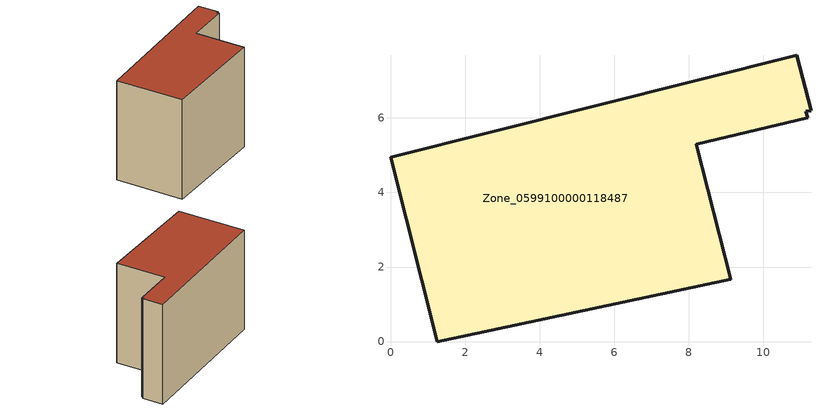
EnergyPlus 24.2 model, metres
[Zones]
Zone_0599100000118487
 floor ground (C_G): 11.14,6.17 11.2,6.01 8.21,5.3 9.12,1.67 1.25,0 0,4.95 10.9,7.68 11.28,6.19 z0
 wall outside (C_F): 1.25,0 9.12,1.67 8.21,5.3 11.2,6.01 11.14,6.17 11.28,6.19 10.9,7.68 0,4.95 1.25,0 z0:7.91
 roof outside (C_R): 11.28,6.19 10.9,7.68 0,4.95 1.25,0 9.12,1.67 8.21,5.3 11.2,6.01 11.14,6.17 z7.91
[BUILDING]
Pand.0599100000118487: North Axis=0; Terrain=City; Loads Convergence Tolerance Value=0.04; Temperature Convergence Tolerance Value=0.4; Solar Distribution=FullExterior; Maximum Number of Warmup Days=25; Minimum Number of Warmup Days=1
[Site:Location]
Rotterdam.The.Hague.AP_ZH_NLD Design_Conditions: Latitude=51.96; Longitude=4.45; Time Zone=1; Elevation=-4.5
[SITE:GROUNDTEMPERATURE:BUILDINGSURFACE]
18, 18, 18, 18, 18, 18, 18, 18, 18, 18, 18, 18
[MATERIAL] Thermal Absorptance=0.9; Solar Absorptance=0.7; Visible Absorptance=0.7
Name | Roughness | Thickness | Conductivity | Density | Specific Heat
G.TI.1975-1991 | MediumSmooth | 0.15 | 0.288461 | 540 | 1210
F.TI.1975-1991 | Rough | 0.3 | 0.230769 | 1920 | 840
R.TI.1975-1991 | MediumRough | 0.2 | 0.153846 | 1500 | 1000
[CONSTRUCTION]
C_G: G.TI.1975-1991
C_F: F.TI.1975-1991
C_R: R.TI.1975-1991
[ZONE]
Zone_0599100000118487: Type=1; Multiplier=1; Ceiling Height=Autocalculate; Volume=Autocalculate; Floor Area=autocalculate; Part of Total Floor Area=Yes
[ZONEINFILTRATION:DESIGNFLOWRATE]
Infil_Zone_0599100000118487: Zone or ZoneList or Space or SpaceList=Zone_0599100000118487; Schedule=AlwaysOn; Design Flow Rate Calculation Method=Flow/Area; Flow Rate per Floor Area=0.003; Constant Term Coefficient=1; Temperature Term Coefficient=0; Velocity Term Coefficient=0; Velocity Squared Term Coefficient=0
[HVACTEMPLATE:ZONE:IDEALLOADSAIRSYSTEM]
Zone_0599100000118487: Maximum Heating Supply Air Temperature=50; Minimum Cooling Supply Air Temperature=13; Maximum Heating Supply Air Humidity Ratio=0.0156; Minimum Cooling Supply Air Humidity Ratio=0.0077; Heating Limit=NoLimit; Cooling Limit=NoLimit; Dehumidification Control Type=ConstantSensibleHeatRatio; Cooling Sensible Heat Ratio=0.7; Dehumidification Setpoint=60; Humidification Control Type=None; Humidification Setpoint=30; Outdoor Air Method=None; Outdoor Air Flow Rate per Person=0.00944; Outdoor Air Flow Rate per Zone Floor Area=0; Outdoor Air Flow Rate per Zone=0; Demand Controlled Ventilation Type=None; Outdoor Air Economizer Type=NoEconomizer; Heat Recovery Type=None; Sensible Heat Recovery Effectiveness=0.7; Latent Heat Recovery Effectiveness=0.65
[ZONECONTROL:THERMOSTAT]
ThermostatControl_Zone_0599100000118487: Zone or ZoneList=Zone_0599100000118487; Control Type Schedule=DualSetpointControlType; Control 1=Thermostat_Zone_0599100000118487; Temperature Difference Between Cutout And Setpoint=0
[THERMOSTATSETPOINT:DUALSETPOINT]
Thermostat_Zone_0599100000118487: Heating Setpoint Temperature Schedule=HeatingSetpoint_Zone_0599100000118487; Cooling Setpoint Temperature Schedule=CoolingSetpoint_Zone_0599100000118487
[SCHEDULE:COMPACT]
HeatingSetpoint_Zone_0599100000118487: Through: 12/31, For: AllDays, Until: 24:00, 21
CoolingSetpoint_Zone_0599100000118487: Through: 12/31, For: AllDays, Until: 24:00, 24
DualSetpointControlType: Through: 12/31, For: AllDays, Until: 24:00, 4
AlwaysOn: Through: 12/31, For: AllDays, Until: 24:00, 1
